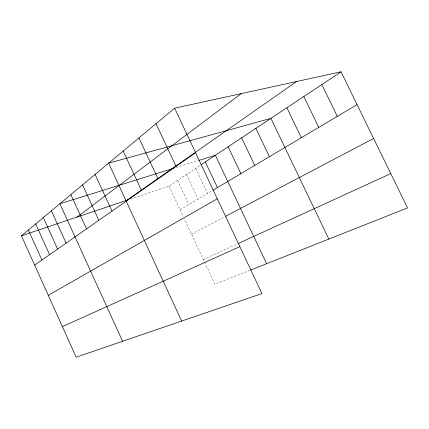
<?xml version="1.0" encoding="UTF-8"?>
<svg xmlns="http://www.w3.org/2000/svg" width="429" height="429" viewBox="0 0 429 429"><rect width="100%" height="100%" fill="white"/><g stroke="black" fill="none" stroke-linecap="round" stroke-linejoin="round"><path stroke-width="0.32" stroke-dasharray="2.15 1.61" d="M130.47 199.056L169.042 186.047L200.52 165.144M180.121 209.76L212.478 190.535M191.532 234.202L224.807 216.709M203.351 259.502L237.575 243.817M250.027 270.265L214.875 284.175L184.465 219.063M176.115 167.519L198.316 160.596M195.704 168.34L207.523 193.474M186.459 174.48L198.021 199.126M177.579 180.378L188.894 204.547M169.042 186.047L183.376 216.736"/><path stroke-width="0.64" d="M174.624 108.194L261.942 293.565L76.174 357.185L21.45 235.821L174.624 108.194L341.034 71.815L407.55 207.926L250.627 270.023M77.086 217.058L241.109 93.661M126.802 200.289L296.573 81.531M34.652 265.106L195.592 152.713M201.051 164.784L341.034 71.815M213.025 190.208L357.062 104.612M48.279 295.318L217.294 198.783M225.37 216.414L373.616 138.481M238.154 243.554L390.781 173.606M62.393 326.625L239.854 246.67M21.45 235.821L128.024 199.882M173.573 168.313L59.91 203.775L122.608 341.286M198.949 160.398L215.374 155.271L266.64 263.69M321.841 84.561L337.301 116.361M303.823 96.525L318.758 127.381M286.883 107.776L301.319 137.741M328.839 239.076L270.924 118.377L108.639 163.176L181.639 321.069M255.866 128.378L269.401 156.708M241.629 137.838L254.756 165.406M228.153 146.788L240.894 173.643M205.335 161.942L217.428 187.591M156.027 123.686L176.029 166.372M138.948 137.918L158.065 178.92M123.203 151.04L141.511 190.481M95.131 174.426L112.012 211.079M82.572 184.894L98.815 220.297M70.86 194.653L86.513 228.888M51.41 210.853L66.098 243.146M43.345 217.573L57.631 249.056M35.682 223.959L49.592 254.676M28.394 230.035L41.94 260.017"/></g></svg>
